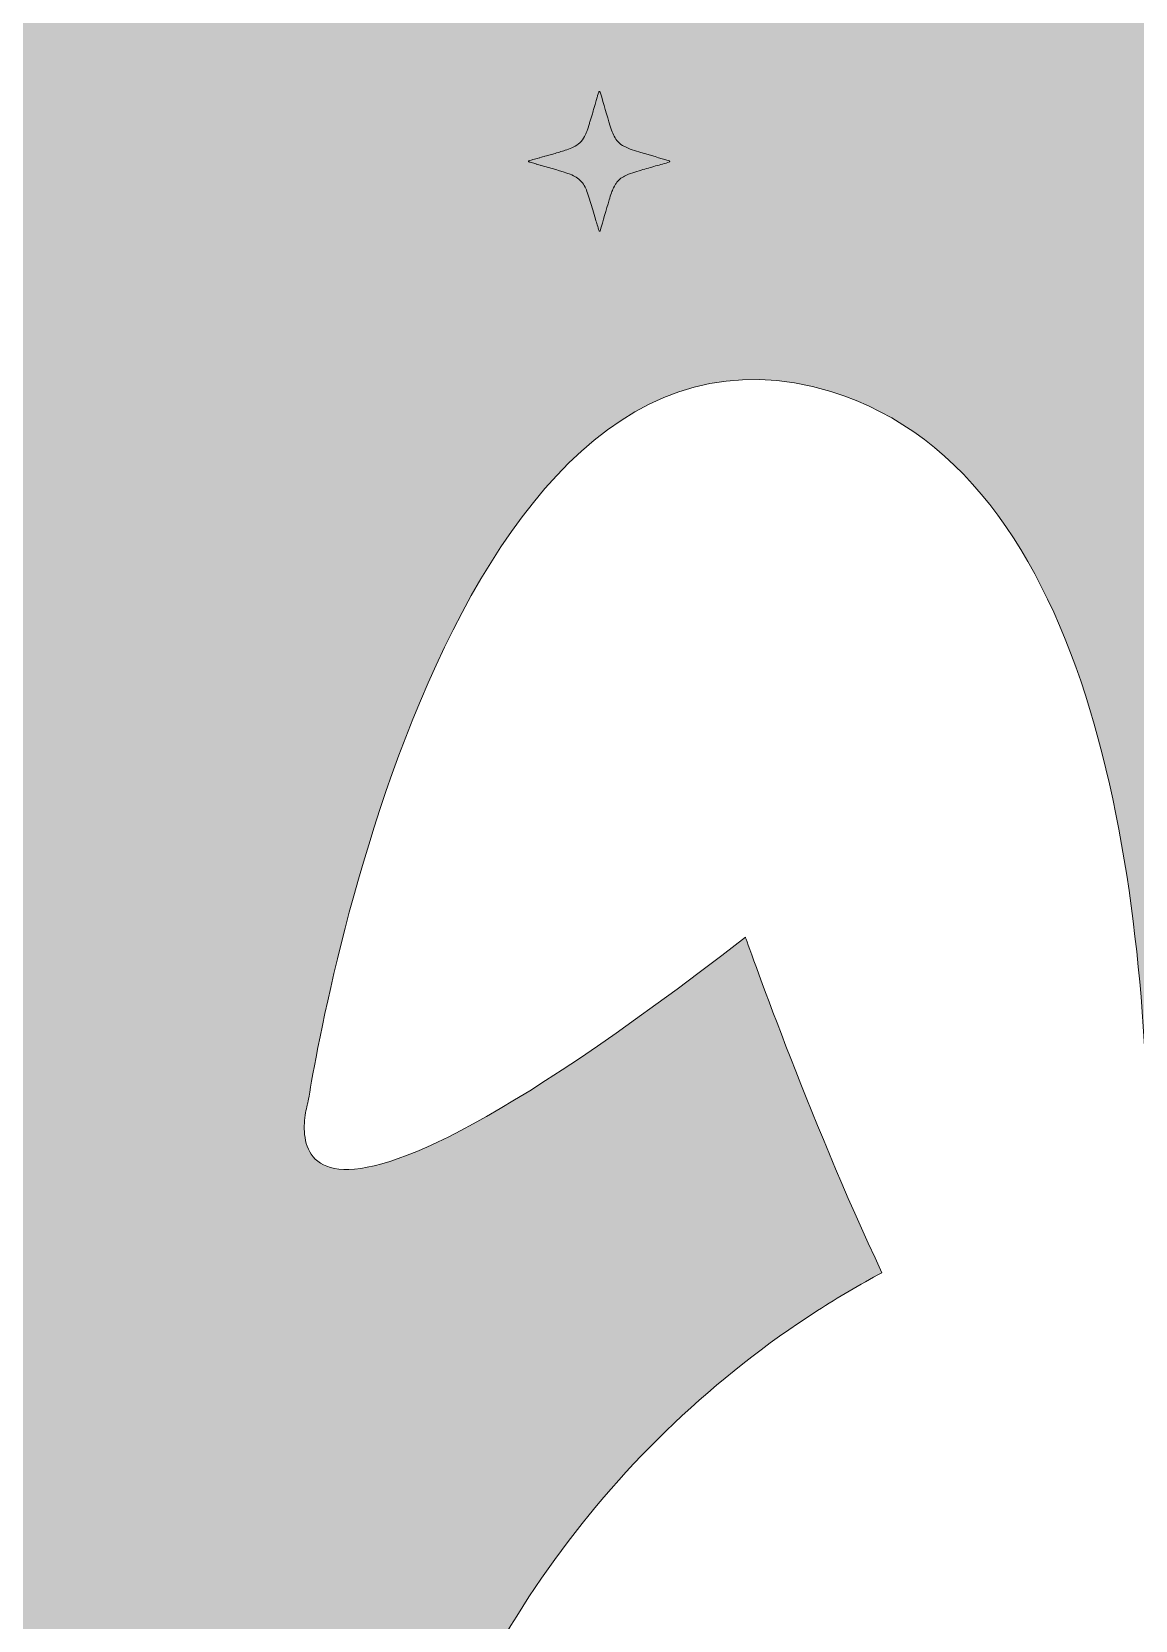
# Model space of a CAD drawing. Extents: x 187 to 822, y -943 to -57.
# Drawn here: x 348.7 to 495.5, y -731.2 to -519.8 of the extents above; entities that cross this region are included whole.
import ezdxf

# ---------------------------------------------------------------- set-up
doc = ezdxf.new("R2010")
doc.units = 0
doc.header["$MEASUREMENT"] = 0
doc.layers.add('Layer 1', color=7, linetype='Continuous', lineweight=0)

# ---------------------------------------------------------------- blocks, each defined once
blk = doc.blocks.new('Block_2')
at = {"layer": 'Layer 1', "true_color": 0xffdab2, "transparency": 33554687}
h = blk.add_hatch(color=41, dxfattribs=at)
h.dxf.hatch_style = 2
edge = h.paths.add_edge_path()
edge.add_spline(control_points=[(565.37, -640.32), (565.37, -640.32), (557.12, -663.87), (547.34, -684.68), (563.15, -692.56), (580.81, -706.08), (596.33, -729.27), (596.33, -729.27), (633.67, -787.58), (603.46, -833.32), (603.46, -833.32), (580.8, -870.66), (515.35, -876.95), (515.35, -876.95), (448.79, -881.36), (414.84, -845.11), (413.49, -843.66), (412.12, -842.25), (410.74, -840.84), (404.61, -834.58), (385.74, -810.92), (397.57, -766.7), (406.01, -735.15), (425.76, -707.67), (453.24, -690), (455.97, -688.24), (458.83, -686.55), (461.79, -684.97), (451.95, -664.09), (443.63, -640.32), (443.63, -640.32), (375.42, -693.23), (385.48, -662.18), (385.48, -662.18), (385.48, -662.18), (402.09, -551.54), (455, -567.72), (491.97, -579.03), (497.35, -638.99), (497.23, -674.11), (498.54, -674.01), (499.86, -673.93), (501.19, -673.9), (501.78, -673.89), (502.37, -673.87), (502.96, -673.85), (504.21, -673.8), (507.31, -673.75), (511.77, -674.19), (511.65, -639.08), (517, -579.03), (554, -567.72), (606.91, -551.54), (623.53, -662.18), (623.53, -662.18), (623.53, -662.18), (633.59, -693.23), (565.37, -640.32)], knot_values=[0, 0, 0, 0, 1, 1, 1, 2, 2, 2, 3, 3, 3, 4, 4, 4, 5, 5, 5, 6, 6, 6, 7, 7, 7, 8, 8, 8, 9, 9, 9, 10, 10, 10, 11, 11, 11, 12, 12, 12, 13, 13, 13, 14, 14, 14, 15, 15, 15, 16, 16, 16, 17, 17, 17, 18, 18, 18, 19, 19, 19, 19], degree=3, periodic=0)
edge = h.paths.add_edge_path()
edge.add_spline(control_points=[(488.09, -108.92), (497.15, -99.86), (511.85, -99.86), (520.92, -108.92), (529.98, -117.99), (529.98, -132.69), (520.92, -141.76), (511.85, -150.82), (497.15, -150.82), (488.09, -141.76), (479.02, -132.69), (479.02, -117.99), (488.09, -108.92)], knot_values=[0, 0, 0, 0, 1, 1, 1, 2, 2, 2, 3, 3, 3, 4, 4, 4, 4], degree=3, periodic=0)
edge = h.paths.add_edge_path()
edge.add_spline(control_points=[(819.71, -579.14), (818.96, -571.71), (818.03, -564.08), (816.93, -556.28), (811.22, -515.72), (801.04, -470.51), (787.4, -424.77), (785.55, -418.49), (783.61, -412.18), (781.63, -405.91), (778.01, -394.48), (774.19, -383.06), (770.18, -371.69), (768.01, -365.6), (765.82, -359.53), (763.56, -353.48), (753.72, -327.14), (742.93, -301.36), (731.37, -276.93), (726.26, -266.11), (720.42, -254.35), (713.86, -242.04), (711.16, -236.96), (708.34, -231.8), (705.41, -226.57), (700.31, -217.51), (694.87, -208.27), (689.1, -199.04), (686.08, -194.24), (682.98, -189.41), (679.82, -184.63), (636.32, -119.2), (576.27, -57.42), (504.51, -57.42), (397.44, -57.42), (316.41, -194.96), (277.64, -276.93), (270.05, -292.95), (262.8, -309.53), (255.94, -326.5), (253.74, -331.92), (251.6, -337.36), (249.49, -342.84), (245.61, -352.91), (241.86, -363.07), (238.27, -373.29), (236.35, -378.73), (234.5, -384.19), (232.66, -389.66), (217.37, -435.48), (205.2, -481.83), (197.27, -524.53), (196.22, -530.24), (195.23, -535.9), (194.32, -541.46), (192.58, -552.25), (191.12, -562.77), (189.96, -572.91), (189.3, -578.79), (188.74, -584.54), (188.3, -590.15), (187.37, -601.51), (186.9, -612.34), (186.9, -622.5), (186.9, -655.72), (191.94, -687.76), (201.33, -717.91), (203.53, -725.07), (206, -732.11), (208.7, -739.02), (213.96, -752.58), (220.12, -765.67), (227.12, -778.25), (231.19, -785.61), (235.56, -792.78), (240.17, -799.75), (297.16, -885.8), (394.38, -942.58), (504.51, -942.58), (670.97, -942.58), (807.94, -812.84), (821.07, -648.43), (821.74, -640.04), (822.08, -631.59), (822.1, -623.05), (822.1, -623.05), (822.1, -622.5), (822.1, -622.5), (822.1, -609.1), (821.28, -594.56), (819.71, -579.14)], knot_values=[0, 0, 0, 0, 1, 1, 1, 2, 2, 2, 3, 3, 3, 4, 4, 4, 5, 5, 5, 6, 6, 6, 7, 7, 7, 8, 8, 8, 9, 9, 9, 10, 10, 10, 11, 11, 11, 12, 12, 12, 13, 13, 13, 14, 14, 14, 15, 15, 15, 16, 16, 16, 17, 17, 17, 18, 18, 18, 19, 19, 19, 20, 20, 20, 21, 21, 21, 22, 22, 22, 23, 23, 23, 24, 24, 24, 25, 25, 25, 26, 26, 26, 27, 27, 27, 28, 28, 28, 29, 29, 29, 30, 30, 30, 30], degree=3, periodic=0)
at = {"layer": 'Layer 1'}
for points, knots in [([(819.71, -579.14), (818.96, -571.71), (818.03, -564.08), (816.93, -556.28), (811.22, -515.72), (801.04, -470.51), (787.4, -424.77), (785.55, -418.49), (783.61, -412.18), (781.63, -405.91), (778.01, -394.48), (774.19, -383.06), (770.18, -371.69), (768.01, -365.6), (765.82, -359.53), (763.56, -353.48), (753.72, -327.14), (742.93, -301.36), (731.37, -276.93), (726.26, -266.11), (720.42, -254.35), (713.86, -242.04), (711.16, -236.96), (708.34, -231.8), (705.41, -226.57), (700.31, -217.51), (694.87, -208.27), (689.1, -199.04), (686.08, -194.24), (682.98, -189.41), (679.82, -184.63), (636.32, -119.2), (576.27, -57.42), (504.51, -57.42), (397.44, -57.42), (316.41, -194.96), (277.64, -276.93), (270.05, -292.95), (262.8, -309.53), (255.94, -326.5), (253.74, -331.92), (251.6, -337.36), (249.49, -342.84), (245.61, -352.91), (241.86, -363.07), (238.27, -373.29), (236.35, -378.73), (234.5, -384.19), (232.66, -389.66), (217.37, -435.48), (205.2, -481.83), (197.27, -524.53), (196.22, -530.24), (195.23, -535.9), (194.32, -541.46), (192.58, -552.25), (191.12, -562.77), (189.96, -572.91), (189.3, -578.79), (188.74, -584.54), (188.3, -590.15), (187.37, -601.51), (186.9, -612.34), (186.9, -622.5), (186.9, -655.72), (191.94, -687.76), (201.33, -717.91), (203.53, -725.07), (206, -732.11), (208.7, -739.02), (213.96, -752.58), (220.12, -765.67), (227.12, -778.25), (231.19, -785.61), (235.56, -792.78), (240.17, -799.75), (297.16, -885.8), (394.38, -942.58), (504.51, -942.58), (670.97, -942.58), (807.94, -812.84), (821.07, -648.43), (821.74, -640.04), (822.08, -631.59), (822.1, -623.05), (822.1, -623.05), (822.1, -622.5), (822.1, -622.5), (822.1, -609.1), (821.28, -594.56), (819.71, -579.14)], [0, 0, 0, 0, 1, 1, 1, 2, 2, 2, 3, 3, 3, 4, 4, 4, 5, 5, 5, 6, 6, 6, 7, 7, 7, 8, 8, 8, 9, 9, 9, 10, 10, 10, 11, 11, 11, 12, 12, 12, 13, 13, 13, 14, 14, 14, 15, 15, 15, 16, 16, 16, 17, 17, 17, 18, 18, 18, 19, 19, 19, 20, 20, 20, 21, 21, 21, 22, 22, 22, 23, 23, 23, 24, 24, 24, 25, 25, 25, 26, 26, 26, 27, 27, 27, 28, 28, 28, 29, 29, 29, 30, 30, 30, 30]), ([(565.37, -640.32), (565.37, -640.32), (557.12, -663.87), (547.34, -684.68), (563.15, -692.56), (580.81, -706.08), (596.33, -729.27), (596.33, -729.27), (633.67, -787.58), (603.46, -833.32), (603.46, -833.32), (580.8, -870.66), (515.35, -876.95), (515.35, -876.95), (448.79, -881.36), (414.84, -845.11), (413.49, -843.66), (412.12, -842.25), (410.74, -840.84), (404.61, -834.58), (385.74, -810.92), (397.57, -766.7), (406.01, -735.15), (425.76, -707.67), (453.24, -690), (455.97, -688.24), (458.83, -686.55), (461.79, -684.97), (451.95, -664.09), (443.63, -640.32), (443.63, -640.32), (375.42, -693.23), (385.48, -662.18), (385.48, -662.18), (385.48, -662.18), (402.09, -551.54), (455, -567.72), (491.97, -579.03), (497.35, -638.99), (497.23, -674.11), (498.54, -674.01), (499.86, -673.93), (501.19, -673.9), (501.78, -673.89), (502.37, -673.87), (502.96, -673.85), (504.21, -673.8), (507.31, -673.75), (511.77, -674.19), (511.65, -639.08), (517, -579.03), (554, -567.72), (606.91, -551.54), (623.53, -662.18), (623.53, -662.18), (623.53, -662.18), (633.59, -693.23), (565.37, -640.32)], [0, 0, 0, 0, 1, 1, 1, 2, 2, 2, 3, 3, 3, 4, 4, 4, 5, 5, 5, 6, 6, 6, 7, 7, 7, 8, 8, 8, 9, 9, 9, 10, 10, 10, 11, 11, 11, 12, 12, 12, 13, 13, 13, 14, 14, 14, 15, 15, 15, 16, 16, 16, 17, 17, 17, 18, 18, 18, 19, 19, 19, 19])]:
    blk.add_open_spline(points, degree=3, knots=knots, dxfattribs=at)
blk = doc.blocks.new('Block_1')
at = {"layer": 'Layer 1', "true_color": 0x542400, "transparency": 33554687}
h = blk.add_hatch(color=38, dxfattribs=at)
h.dxf.hatch_style = 2
edge = h.paths.add_edge_path()
edge.add_spline(control_points=[(433.54, -537.01), (433.53, -537), (433.52, -537), (433.51, -537), (432.25, -536.64), (430.99, -536.28), (429.73, -535.91), (428.97, -535.69), (428.19, -535.47), (427.48, -535.08), (427.19, -534.93), (426.91, -534.74), (426.69, -534.49), (426.29, -534.04), (426.04, -533.5), (425.84, -532.93), (425.33, -531.49), (424.96, -530.01), (424.52, -528.56), (424.52, -528.56), (424.52, -528.56), (424.52, -528.56), (424.52, -528.56), (424.31, -527.87), (424.31, -527.87), (424.3, -527.86), (424.3, -527.85), (424.29, -527.85), (424.27, -527.81), (424.23, -527.8), (424.19, -527.81), (424.16, -527.81), (424.13, -527.84), (424.12, -527.87), (424.12, -527.87), (423.98, -528.34), (423.98, -528.34), (423.96, -528.4), (423.94, -528.47), (423.93, -528.53), (423.93, -528.53), (423.93, -528.53), (423.93, -528.53), (423.93, -528.53), (423.83, -528.85), (423.83, -528.85), (423.76, -529.06), (423.7, -529.28), (423.64, -529.51), (423.64, -529.51), (423.49, -530.04), (423.49, -530.04), (423.45, -530.15), (423.41, -530.26), (423.38, -530.37), (423.35, -530.5), (423.31, -530.63), (423.28, -530.76), (423.28, -530.76), (423.28, -530.77), (423.28, -530.77), (423.28, -530.77), (423.04, -531.57), (423.04, -531.57), (423.04, -531.57), (423.04, -531.57), (423.04, -531.57), (422.99, -531.73), (422.92, -531.89), (422.88, -532.05), (422.88, -532.05), (422.61, -532.88), (422.61, -532.88), (422.61, -532.88), (422.61, -532.89), (422.61, -532.89), (422.58, -532.96), (422.56, -533.04), (422.53, -533.11), (422.45, -533.34), (422.33, -533.55), (422.23, -533.76), (422.08, -534.08), (421.88, -534.38), (421.62, -534.61), (421.11, -535.06), (420.5, -535.34), (419.86, -535.55), (419.35, -535.71), (418.84, -535.87), (418.33, -536.02), (418.33, -536.02), (417.18, -536.35), (417.18, -536.35), (417.18, -536.35), (416.96, -536.41), (416.96, -536.41), (416.96, -536.41), (416.85, -536.44), (416.85, -536.44), (416.85, -536.44), (416.64, -536.5), (416.64, -536.5), (416.64, -536.5), (416.64, -536.5), (416.64, -536.5), (416.64, -536.5), (416.52, -536.54), (416.52, -536.54), (416.52, -536.54), (416.31, -536.6), (416.31, -536.6), (416.31, -536.6), (416.31, -536.6), (416.31, -536.6), (416.31, -536.6), (416.19, -536.63), (416.19, -536.63), (416.19, -536.63), (415.99, -536.69), (415.99, -536.69), (415.99, -536.69), (415.37, -536.86), (415.37, -536.86), (415.37, -536.86), (415.37, -536.86), (415.37, -536.86), (415.37, -536.86), (415.37, -536.86), (415.37, -536.86), (415.37, -536.86), (415.25, -536.9), (415.25, -536.9), (415.25, -536.9), (415.25, -536.9), (415.25, -536.9), (415.25, -536.9), (415.25, -536.9), (415.25, -536.9), (415.25, -536.9), (414.84, -537.01), (414.84, -537.01), (414.82, -537.02), (414.81, -537.03), (414.8, -537.03), (414.79, -537.05), (414.79, -537.07), (414.79, -537.08), (414.79, -537.09), (414.79, -537.1), (414.79, -537.11), (414.8, -537.13), (414.81, -537.15), (414.84, -537.15), (414.84, -537.15), (414.84, -537.15), (414.84, -537.15), (414.84, -537.15), (414.9, -537.17), (414.9, -537.17), (414.9, -537.17), (414.9, -537.17), (414.9, -537.17), (414.9, -537.17), (414.96, -537.19), (414.96, -537.19), (414.96, -537.19), (415.02, -537.21), (415.02, -537.21), (415.02, -537.21), (415.02, -537.21), (415.02, -537.21), (415.02, -537.21), (415.78, -537.43), (415.78, -537.43), (415.78, -537.43), (415.78, -537.43), (415.78, -537.43), (415.79, -537.43), (415.8, -537.44), (415.81, -537.44), (415.81, -537.44), (415.81, -537.44), (415.81, -537.44), (415.82, -537.44), (415.82, -537.44), (415.83, -537.44), (415.83, -537.44), (415.83, -537.44), (415.83, -537.44), (415.83, -537.44), (416.34, -537.59), (416.34, -537.59), (416.34, -537.59), (416.35, -537.59), (416.35, -537.59), (416.39, -537.61), (416.44, -537.63), (416.48, -537.64), (417.77, -538.03), (419.08, -538.32), (420.34, -538.81), (420.9, -539.03), (421.41, -539.32), (421.82, -539.79), (422.2, -540.23), (422.45, -540.75), (422.63, -541.3), (422.87, -542.04), (423.1, -542.79), (423.33, -543.53), (423.46, -543.95), (423.58, -544.37), (423.7, -544.79), (423.85, -545.29), (424, -545.8), (424.16, -546.34), (424.17, -546.37), (424.2, -546.39), (424.23, -546.39), (424.26, -546.39), (424.29, -546.37), (424.3, -546.34), (424.7, -544.96), (425.11, -543.59), (425.51, -542.21), (425.61, -541.89), (425.7, -541.58), (425.82, -541.27), (425.82, -541.27), (425.83, -541.23), (425.86, -541.16), (425.86, -541.15), (425.87, -541.13), (425.87, -541.12), (425.88, -541.1), (425.89, -541.07), (425.9, -541.05), (425.91, -541.04), (425.91, -541.03), (425.91, -541.02), (425.92, -541), (425.93, -540.98), (425.94, -540.95), (426.03, -540.75), (426.16, -540.47), (426.31, -540.21), (426.31, -540.21), (426.32, -540.21), (426.32, -540.2), (426.38, -540.09), (426.46, -539.97), (426.53, -539.87), (426.54, -539.87), (426.54, -539.86), (426.54, -539.86), (426.64, -539.73), (426.75, -539.61), (426.87, -539.51), (426.87, -539.51), (426.87, -539.51), (426.87, -539.51), (426.9, -539.49), (426.92, -539.47), (426.93, -539.45), (426.93, -539.45), (426.93, -539.45), (426.94, -539.45), (427.12, -539.29), (427.34, -539.16), (427.56, -539.04), (428.26, -538.68), (429.01, -538.47), (429.76, -538.25), (430.4, -538.06), (431.04, -537.89), (431.68, -537.7), (432.3, -537.53), (432.92, -537.35), (433.54, -537.17), (433.54, -537.17), (433.54, -537.17), (433.54, -537.17), (433.62, -537.14), (433.62, -537.03), (433.54, -537.01)], knot_values=[0, 0, 0, 0, 1, 1, 1, 2, 2, 2, 3, 3, 3, 4, 4, 4, 5, 5, 5, 6, 6, 6, 7, 7, 7, 8, 8, 8, 9, 9, 9, 10, 10, 10, 11, 11, 11, 12, 12, 12, 13, 13, 13, 14, 14, 14, 15, 15, 15, 16, 16, 16, 17, 17, 17, 18, 18, 18, 19, 19, 19, 20, 20, 20, 21, 21, 21, 22, 22, 22, 23, 23, 23, 24, 24, 24, 25, 25, 25, 26, 26, 26, 27, 27, 27, 28, 28, 28, 29, 29, 29, 30, 30, 30, 31, 31, 31, 32, 32, 32, 33, 33, 33, 34, 34, 34, 35, 35, 35, 36, 36, 36, 37, 37, 37, 38, 38, 38, 39, 39, 39, 40, 40, 40, 41, 41, 41, 42, 42, 42, 43, 43, 43, 44, 44, 44, 45, 45, 45, 46, 46, 46, 47, 47, 47, 48, 48, 48, 49, 49, 49, 50, 50, 50, 51, 51, 51, 52, 52, 52, 53, 53, 53, 54, 54, 54, 55, 55, 55, 56, 56, 56, 57, 57, 57, 58, 58, 58, 59, 59, 59, 60, 60, 60, 61, 61, 61, 62, 62, 62, 63, 63, 63, 64, 64, 64, 65, 65, 65, 66, 66, 66, 67, 67, 67, 68, 68, 68, 69, 69, 69, 70, 70, 70, 71, 71, 71, 72, 72, 72, 73, 73, 73, 74, 74, 74, 75, 75, 75, 76, 76, 76, 77, 77, 77, 78, 78, 78, 79, 79, 79, 80, 80, 80, 81, 81, 81, 82, 82, 82, 83, 83, 83, 84, 84, 84, 85, 85, 85, 86, 86, 86, 87, 87, 87, 88, 88, 88, 89, 89, 89, 90, 90, 90, 91, 91, 91, 92, 92, 92, 93, 93, 93, 94, 94, 94, 95, 95, 95, 95], degree=3, periodic=0)
at = {"layer": 'Layer 1'}
blk.add_open_spline([(433.54, -537.01), (433.53, -537), (433.52, -537), (433.51, -537), (432.25, -536.64), (430.99, -536.28), (429.73, -535.91), (428.97, -535.69), (428.19, -535.47), (427.48, -535.08), (427.19, -534.93), (426.91, -534.74), (426.69, -534.49), (426.29, -534.04), (426.04, -533.5), (425.84, -532.93), (425.33, -531.49), (424.96, -530.01), (424.52, -528.56), (424.52, -528.56), (424.52, -528.56), (424.52, -528.56), (424.52, -528.56), (424.31, -527.87), (424.31, -527.87), (424.3, -527.86), (424.3, -527.85), (424.29, -527.85), (424.27, -527.81), (424.23, -527.8), (424.19, -527.81), (424.16, -527.81), (424.13, -527.84), (424.12, -527.87), (424.12, -527.87), (423.98, -528.34), (423.98, -528.34), (423.96, -528.4), (423.94, -528.47), (423.93, -528.53), (423.93, -528.53), (423.93, -528.53), (423.93, -528.53), (423.93, -528.53), (423.83, -528.85), (423.83, -528.85), (423.76, -529.06), (423.7, -529.28), (423.64, -529.51), (423.64, -529.51), (423.49, -530.04), (423.49, -530.04), (423.45, -530.15), (423.41, -530.26), (423.38, -530.37), (423.35, -530.5), (423.31, -530.63), (423.28, -530.76), (423.28, -530.76), (423.28, -530.77), (423.28, -530.77), (423.28, -530.77), (423.04, -531.57), (423.04, -531.57), (423.04, -531.57), (423.04, -531.57), (423.04, -531.57), (422.99, -531.73), (422.92, -531.89), (422.88, -532.05), (422.88, -532.05), (422.61, -532.88), (422.61, -532.88), (422.61, -532.88), (422.61, -532.89), (422.61, -532.89), (422.58, -532.96), (422.56, -533.04), (422.53, -533.11), (422.45, -533.34), (422.33, -533.55), (422.23, -533.76), (422.08, -534.08), (421.88, -534.38), (421.62, -534.61), (421.11, -535.06), (420.5, -535.34), (419.86, -535.55), (419.35, -535.71), (418.84, -535.87), (418.33, -536.02), (418.33, -536.02), (417.18, -536.35), (417.18, -536.35), (417.18, -536.35), (416.96, -536.41), (416.96, -536.41), (416.96, -536.41), (416.85, -536.44), (416.85, -536.44), (416.85, -536.44), (416.64, -536.5), (416.64, -536.5), (416.64, -536.5), (416.64, -536.5), (416.64, -536.5), (416.64, -536.5), (416.52, -536.54), (416.52, -536.54), (416.52, -536.54), (416.31, -536.6), (416.31, -536.6), (416.31, -536.6), (416.31, -536.6), (416.31, -536.6), (416.31, -536.6), (416.19, -536.63), (416.19, -536.63), (416.19, -536.63), (415.99, -536.69), (415.99, -536.69), (415.99, -536.69), (415.37, -536.86), (415.37, -536.86), (415.37, -536.86), (415.37, -536.86), (415.37, -536.86), (415.37, -536.86), (415.37, -536.86), (415.37, -536.86), (415.37, -536.86), (415.25, -536.9), (415.25, -536.9), (415.25, -536.9), (415.25, -536.9), (415.25, -536.9), (415.25, -536.9), (415.25, -536.9), (415.25, -536.9), (415.25, -536.9), (414.84, -537.01), (414.84, -537.01), (414.82, -537.02), (414.81, -537.03), (414.8, -537.03), (414.79, -537.05), (414.79, -537.07), (414.79, -537.08), (414.79, -537.09), (414.79, -537.1), (414.79, -537.11), (414.8, -537.13), (414.81, -537.15), (414.84, -537.15), (414.84, -537.15), (414.84, -537.15), (414.84, -537.15), (414.84, -537.15), (414.9, -537.17), (414.9, -537.17), (414.9, -537.17), (414.9, -537.17), (414.9, -537.17), (414.9, -537.17), (414.96, -537.19), (414.96, -537.19), (414.96, -537.19), (415.02, -537.21), (415.02, -537.21), (415.02, -537.21), (415.02, -537.21), (415.02, -537.21), (415.02, -537.21), (415.78, -537.43), (415.78, -537.43), (415.78, -537.43), (415.78, -537.43), (415.78, -537.43), (415.79, -537.43), (415.8, -537.44), (415.81, -537.44), (415.81, -537.44), (415.81, -537.44), (415.81, -537.44), (415.82, -537.44), (415.82, -537.44), (415.83, -537.44), (415.83, -537.44), (415.83, -537.44), (415.83, -537.44), (415.83, -537.44), (416.34, -537.59), (416.34, -537.59), (416.34, -537.59), (416.35, -537.59), (416.35, -537.59), (416.39, -537.61), (416.44, -537.63), (416.48, -537.64), (417.77, -538.03), (419.08, -538.32), (420.34, -538.81), (420.9, -539.03), (421.41, -539.32), (421.82, -539.79), (422.2, -540.23), (422.45, -540.75), (422.63, -541.3), (422.87, -542.04), (423.1, -542.79), (423.33, -543.53), (423.46, -543.95), (423.58, -544.37), (423.7, -544.79), (423.85, -545.29), (424, -545.8), (424.16, -546.34), (424.17, -546.37), (424.2, -546.39), (424.23, -546.39), (424.26, -546.39), (424.29, -546.37), (424.3, -546.34), (424.7, -544.96), (425.11, -543.59), (425.51, -542.21), (425.61, -541.89), (425.7, -541.58), (425.82, -541.27), (425.82, -541.27), (425.83, -541.23), (425.86, -541.16), (425.86, -541.15), (425.87, -541.13), (425.87, -541.12), (425.88, -541.1), (425.89, -541.07), (425.9, -541.05), (425.91, -541.04), (425.91, -541.03), (425.91, -541.02), (425.92, -541), (425.93, -540.98), (425.94, -540.95), (426.03, -540.75), (426.16, -540.47), (426.31, -540.21), (426.31, -540.21), (426.32, -540.21), (426.32, -540.2), (426.38, -540.09), (426.46, -539.97), (426.53, -539.87), (426.54, -539.87), (426.54, -539.86), (426.54, -539.86), (426.64, -539.73), (426.75, -539.61), (426.87, -539.51), (426.87, -539.51), (426.87, -539.51), (426.87, -539.51), (426.9, -539.49), (426.92, -539.47), (426.93, -539.45), (426.93, -539.45), (426.93, -539.45), (426.94, -539.45), (427.12, -539.29), (427.34, -539.16), (427.56, -539.04), (428.26, -538.68), (429.01, -538.47), (429.76, -538.25), (430.4, -538.06), (431.04, -537.89), (431.68, -537.7), (432.3, -537.53), (432.92, -537.35), (433.54, -537.17), (433.54, -537.17), (433.54, -537.17), (433.54, -537.17), (433.62, -537.14), (433.62, -537.03), (433.54, -537.01)], degree=3, knots=[0, 0, 0, 0, 1, 1, 1, 2, 2, 2, 3, 3, 3, 4, 4, 4, 5, 5, 5, 6, 6, 6, 7, 7, 7, 8, 8, 8, 9, 9, 9, 10, 10, 10, 11, 11, 11, 12, 12, 12, 13, 13, 13, 14, 14, 14, 15, 15, 15, 16, 16, 16, 17, 17, 17, 18, 18, 18, 19, 19, 19, 20, 20, 20, 21, 21, 21, 22, 22, 22, 23, 23, 23, 24, 24, 24, 25, 25, 25, 26, 26, 26, 27, 27, 27, 28, 28, 28, 29, 29, 29, 30, 30, 30, 31, 31, 31, 32, 32, 32, 33, 33, 33, 34, 34, 34, 35, 35, 35, 36, 36, 36, 37, 37, 37, 38, 38, 38, 39, 39, 39, 40, 40, 40, 41, 41, 41, 42, 42, 42, 43, 43, 43, 44, 44, 44, 45, 45, 45, 46, 46, 46, 47, 47, 47, 48, 48, 48, 49, 49, 49, 50, 50, 50, 51, 51, 51, 52, 52, 52, 53, 53, 53, 54, 54, 54, 55, 55, 55, 56, 56, 56, 57, 57, 57, 58, 58, 58, 59, 59, 59, 60, 60, 60, 61, 61, 61, 62, 62, 62, 63, 63, 63, 64, 64, 64, 65, 65, 65, 66, 66, 66, 67, 67, 67, 68, 68, 68, 69, 69, 69, 70, 70, 70, 71, 71, 71, 72, 72, 72, 73, 73, 73, 74, 74, 74, 75, 75, 75, 76, 76, 76, 77, 77, 77, 78, 78, 78, 79, 79, 79, 80, 80, 80, 81, 81, 81, 82, 82, 82, 83, 83, 83, 84, 84, 84, 85, 85, 85, 86, 86, 86, 87, 87, 87, 88, 88, 88, 89, 89, 89, 90, 90, 90, 91, 91, 91, 92, 92, 92, 93, 93, 93, 94, 94, 94, 95, 95, 95, 95], dxfattribs=at)
blk.add_blockref('Block_2', (0, 0), dxfattribs=at)
blk = doc.blocks.new('Block_0')
at = {"layer": 'Layer 1'}
blk.add_blockref('Block_1', (0, 0), dxfattribs=at)

msp = doc.modelspace()

# ---------------------------------------------------------------- block references
at = {"layer": 'Layer 1'}
msp.add_blockref('Block_0', (0, 0), dxfattribs=at)

doc.saveas('drawing.dxf')
